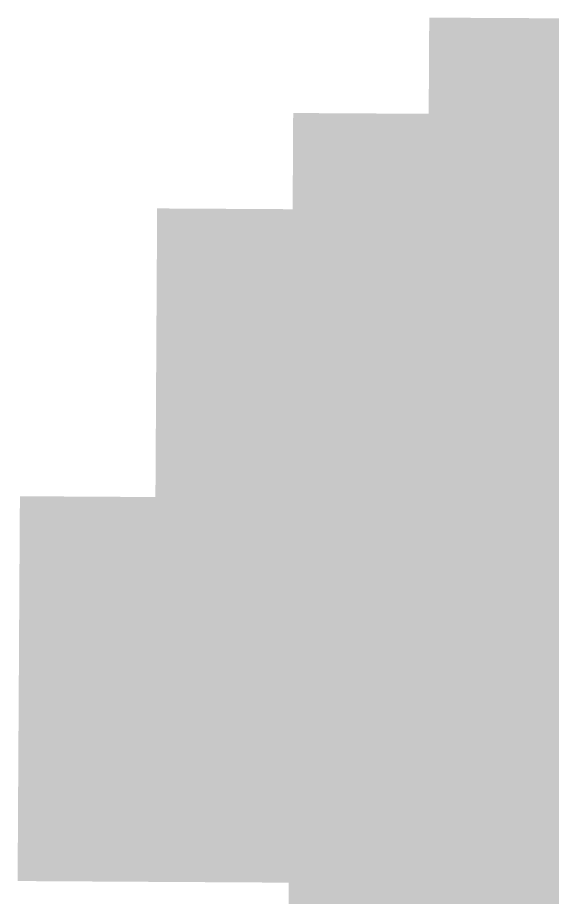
# Model space of a CAD drawing. Header units: inches. Extents: x 267136 to 306747, y 5028981 to 5062930.
# Drawn here: x 267136 to 269066, y 5031033 to 5034209 of the extents above; entities that cross this region are included whole.
import ezdxf

# ---------------------------------------------------------------- set-up
doc = ezdxf.new("R2010")
doc.units = ezdxf.units.IN
doc.header["$MEASUREMENT"] = 0

msp = doc.modelspace()

# ---------------------------------------------------------------- hatches: boundary and pattern name
for points in [[(269108.469, 5033858.863), (269075.873, 5033859.049), (269010.684, 5033859.419), (268945.492, 5033859.79), (268880.303, 5033860.162), (268815.113, 5033860.535), (268749.924, 5033860.908), (268684.732, 5033861.282), (268619.543, 5033861.656), (268619.809, 5033907.961), (268620.342, 5034000.568), (268621.408, 5034185.784), (268621.541, 5034208.936), (268686.727, 5034208.562), (268751.914, 5034208.187), (268817.1, 5034207.813), (268882.285, 5034207.441), (268947.473, 5034207.069), (269012.658, 5034206.698), (269077.846, 5034206.327), (269110.439, 5034206.143), (269110.307, 5034182.99), (269109.781, 5034090.383), (269109.256, 5033997.775), (269108.73, 5033905.167), (269108.469, 5033858.863)], [(268617.545, 5033514.378), (268552.352, 5033514.753), (268487.158, 5033515.129), (268421.965, 5033515.506), (268356.771, 5033515.883), (268291.578, 5033516.261), (268226.385, 5033516.64), (268161.189, 5033517.02), (268128.594, 5033517.209), (268128.729, 5033540.361), (268129.268, 5033632.969), (268129.809, 5033725.576), (268130.348, 5033818.185), (268130.617, 5033864.488), (268163.213, 5033864.298), (268228.402, 5033863.919), (268293.594, 5033863.54), (268358.783, 5033863.162), (268423.973, 5033862.784), (268489.162, 5033862.408), (268554.354, 5033862.032), (268619.543, 5033861.656), (268619.277, 5033815.353), (268618.744, 5033722.745), (268618.211, 5033630.138), (268617.678, 5033537.529), (268617.545, 5033514.378)], [(269106.498, 5033511.584), (269073.9, 5033511.77), (269008.707, 5033512.14), (268943.514, 5033512.512), (268878.32, 5033512.883), (268747.934, 5033513.629), (268682.738, 5033514.003), (268617.545, 5033514.378), (268617.678, 5033537.529), (268618.211, 5033630.138), (268618.744, 5033722.745), (268619.277, 5033815.353), (268619.543, 5033861.656), (268684.732, 5033861.282), (268749.924, 5033860.908), (268815.113, 5033860.535), (268880.303, 5033860.162), (268945.492, 5033859.79), (269010.684, 5033859.419), (269075.873, 5033859.049), (269108.469, 5033858.863), (269108.205, 5033812.56), (269107.68, 5033719.952), (269107.154, 5033627.344), (269106.629, 5033534.736), (269106.498, 5033511.584)], [(268126.568, 5033169.931), (268093.971, 5033170.12), (268028.773, 5033170.501), (267833.182, 5033171.647), (267767.984, 5033172.031), (267702.787, 5033172.415), (267637.59, 5033172.8), (267638.137, 5033265.407), (267638.684, 5033358.015), (267639.23, 5033450.623), (267639.641, 5033520.078), (267704.836, 5033519.693), (267770.029, 5033519.31), (267835.223, 5033518.926), (267900.416, 5033518.543), (267965.609, 5033518.161), (268030.803, 5033517.78), (268095.996, 5033517.399), (268128.594, 5033517.209), (268128.189, 5033447.753), (268127.648, 5033355.146), (268127.109, 5033262.538), (268126.568, 5033169.931)], [(268615.549, 5033167.099), (268550.352, 5033167.475), (268485.154, 5033167.851), (268419.957, 5033168.227), (268354.76, 5033168.604), (268289.562, 5033168.982), (268159.168, 5033169.74), (268126.568, 5033169.931), (268127.109, 5033262.538), (268127.648, 5033355.146), (268128.189, 5033447.753), (268128.594, 5033517.209), (268161.189, 5033517.02), (268226.385, 5033516.64), (268291.578, 5033516.261), (268356.771, 5033515.883), (268421.965, 5033515.506), (268487.158, 5033515.129), (268552.352, 5033514.753), (268617.545, 5033514.378), (268617.146, 5033444.922), (268616.613, 5033352.314), (268616.08, 5033259.707), (268615.549, 5033167.099)], [(269104.527, 5033164.306), (269071.928, 5033164.491), (269006.73, 5033164.861), (268941.533, 5033165.232), (268876.336, 5033165.604), (268811.139, 5033165.978), (268745.943, 5033166.351), (268615.549, 5033167.099), (268616.08, 5033259.707), (268616.613, 5033352.314), (268617.146, 5033444.922), (268617.545, 5033514.378), (268682.738, 5033514.003), (268747.934, 5033513.629), (268878.32, 5033512.883), (268943.514, 5033512.512), (269008.707, 5033512.14), (269073.9, 5033511.77), (269106.498, 5033511.584), (269106.104, 5033442.129), (269105.578, 5033349.521), (269105.053, 5033256.913), (269104.527, 5033164.306)], [(268124.545, 5032822.651), (268091.945, 5032822.842), (267961.543, 5032823.604), (267896.342, 5032823.986), (267831.141, 5032824.369), (267765.941, 5032824.752), (267700.74, 5032825.137), (267635.539, 5032825.521), (267635.949, 5032894.977), (267636.496, 5032987.584), (267637.59, 5033172.8), (267702.787, 5033172.415), (267767.984, 5033172.031), (267833.182, 5033171.647), (268028.773, 5033170.501), (268093.971, 5033170.12), (268126.568, 5033169.931), (268126.029, 5033077.322), (268125.49, 5032984.715), (268124.949, 5032892.107), (268124.545, 5032822.651)], [(268613.551, 5032819.82), (268548.35, 5032820.196), (268483.148, 5032820.572), (268417.949, 5032820.948), (268287.547, 5032821.704), (268157.145, 5032822.462), (268124.545, 5032822.651), (268124.949, 5032892.107), (268125.49, 5032984.715), (268126.029, 5033077.322), (268126.568, 5033169.931), (268159.168, 5033169.74), (268289.562, 5033168.982), (268354.76, 5033168.604), (268419.957, 5033168.227), (268485.154, 5033167.851), (268550.352, 5033167.475), (268615.549, 5033167.099), (268615.016, 5033074.491), (268614.482, 5032981.884), (268613.951, 5032889.276), (268613.551, 5032819.82)], [(269102.557, 5032817.027), (269069.957, 5032817.212), (268939.555, 5032817.954), (268874.354, 5032818.326), (268809.152, 5032818.698), (268743.953, 5032819.072), (268613.551, 5032819.82), (268613.951, 5032889.276), (268614.482, 5032981.884), (268615.016, 5033074.491), (268615.549, 5033167.099), (268745.943, 5033166.351), (268811.139, 5033165.978), (268876.336, 5033165.604), (268941.533, 5033165.232), (269006.73, 5033164.861), (269071.928, 5033164.491), (269104.527, 5033164.306), (269104.002, 5033071.698), (269103.477, 5032979.091), (269102.951, 5032886.482), (269102.557, 5032817.027)], [(268122.521, 5032475.373), (268089.918, 5032475.563), (268024.715, 5032475.944), (267894.305, 5032476.708), (267829.102, 5032477.091), (267763.896, 5032477.474), (267698.691, 5032477.858), (267633.488, 5032478.243), (267633.762, 5032524.547), (267634.309, 5032617.154), (267634.855, 5032709.762), (267635.402, 5032802.369), (267635.539, 5032825.521), (267700.74, 5032825.137), (267765.941, 5032824.752), (267831.141, 5032824.369), (267896.342, 5032823.986), (267961.543, 5032823.604), (268091.945, 5032822.842), (268124.545, 5032822.651), (268124.41, 5032799.5), (268123.869, 5032706.893), (268123.33, 5032614.285), (268122.791, 5032521.678), (268122.521, 5032475.373)], [(268611.553, 5032472.542), (268546.35, 5032472.917), (268481.145, 5032473.294), (268415.939, 5032473.67), (268350.736, 5032474.048), (268285.531, 5032474.426), (268220.328, 5032474.804), (268155.123, 5032475.184), (268122.521, 5032475.373), (268122.791, 5032521.678), (268123.33, 5032614.285), (268123.869, 5032706.893), (268124.41, 5032799.5), (268124.545, 5032822.651), (268157.145, 5032822.462), (268287.547, 5032821.704), (268417.949, 5032820.948), (268483.148, 5032820.572), (268548.35, 5032820.196), (268613.551, 5032819.82), (268613.418, 5032796.669), (268612.352, 5032611.453), (268611.82, 5032518.846), (268611.553, 5032472.542)], [(269100.586, 5032469.749), (269067.984, 5032469.934), (269002.779, 5032470.305), (268937.576, 5032470.676), (268807.166, 5032471.42), (268741.963, 5032471.794), (268611.553, 5032472.542), (268611.82, 5032518.846), (268612.352, 5032611.453), (268613.418, 5032796.669), (268613.551, 5032819.82), (268743.953, 5032819.072), (268809.152, 5032818.698), (268874.354, 5032818.326), (268939.555, 5032817.954), (269069.957, 5032817.212), (269102.557, 5032817.027), (269102.426, 5032793.875), (269101.9, 5032701.268), (269101.375, 5032608.66), (269100.85, 5032516.053), (269100.586, 5032469.749)], [(267631.437, 5032130.965), (267566.229, 5032131.351), (267501.021, 5032131.736), (267435.812, 5032132.123), (267370.605, 5032132.511), (267305.396, 5032132.898), (267240.189, 5032133.287), (267174.98, 5032133.677), (267142.377, 5032133.872), (267142.516, 5032157.023), (267143.07, 5032249.632), (267143.623, 5032342.239), (267144.178, 5032434.847), (267144.455, 5032481.15), (267177.057, 5032480.955), (267242.262, 5032480.565), (267307.465, 5032480.177), (267437.875, 5032479.401), (267503.078, 5032479.015), (267568.283, 5032478.628), (267633.488, 5032478.243), (267633.215, 5032431.939), (267632.668, 5032339.331), (267632.121, 5032246.724), (267631.574, 5032154.116), (267631.437, 5032130.965)], [(268120.496, 5032128.096), (268087.893, 5032128.285), (268022.686, 5032128.666), (267957.477, 5032129.048), (267892.27, 5032129.43), (267827.061, 5032129.812), (267761.854, 5032130.195), (267696.645, 5032130.58), (267631.437, 5032130.965), (267631.574, 5032154.116), (267632.121, 5032246.724), (267632.668, 5032339.331), (267633.215, 5032431.939), (267633.488, 5032478.243), (267698.691, 5032477.858), (267763.896, 5032477.474), (267829.102, 5032477.091), (267894.305, 5032476.708), (268024.715, 5032475.944), (268089.918, 5032475.563), (268122.521, 5032475.373), (268122.25, 5032429.069), (268121.711, 5032336.462), (268121.172, 5032243.854), (268120.631, 5032151.247), (268120.496, 5032128.096)], [(268609.557, 5032125.264), (268544.348, 5032125.64), (268479.141, 5032126.016), (268413.932, 5032126.392), (268348.725, 5032126.77), (268283.516, 5032127.147), (268153.102, 5032127.905), (268120.496, 5032128.096), (268120.631, 5032151.247), (268121.172, 5032243.854), (268121.711, 5032336.462), (268122.25, 5032429.069), (268122.521, 5032475.373), (268155.123, 5032475.184), (268220.328, 5032474.804), (268285.531, 5032474.426), (268350.736, 5032474.048), (268415.939, 5032473.67), (268481.145, 5032473.294), (268546.35, 5032472.917), (268611.553, 5032472.542), (268611.287, 5032426.238), (268610.754, 5032333.631), (268610.223, 5032241.023), (268609.689, 5032148.416), (268609.557, 5032125.264)], [(269098.617, 5032122.471), (269066.012, 5032122.655), (269000.805, 5032123.026), (268935.596, 5032123.397), (268870.389, 5032123.77), (268805.18, 5032124.143), (268739.973, 5032124.516), (268674.764, 5032124.89), (268609.557, 5032125.264), (268609.689, 5032148.416), (268610.223, 5032241.023), (268610.754, 5032333.631), (268611.287, 5032426.238), (268611.553, 5032472.542), (268741.963, 5032471.794), (268807.166, 5032471.42), (268937.576, 5032470.676), (269002.779, 5032470.305), (269067.984, 5032469.934), (269100.586, 5032469.749), (269100.324, 5032423.445), (269099.799, 5032330.838), (269099.273, 5032238.23), (269098.748, 5032145.622), (269098.617, 5032122.471)], [(267629.387, 5031783.687), (267564.174, 5031784.072), (267498.963, 5031784.458), (267433.752, 5031784.845), (267368.539, 5031785.232), (267238.117, 5031786.01), (267172.904, 5031786.399), (267140.299, 5031786.594), (267140.854, 5031879.201), (267141.406, 5031971.809), (267141.961, 5032064.416), (267142.377, 5032133.872), (267174.98, 5032133.677), (267240.189, 5032133.287), (267305.396, 5032132.898), (267370.605, 5032132.511), (267435.812, 5032132.123), (267501.021, 5032131.736), (267566.229, 5032131.351), (267631.437, 5032130.965), (267631.027, 5032061.509), (267630.48, 5031968.901), (267629.934, 5031876.294), (267629.387, 5031783.687)], [(268118.473, 5031780.817), (268085.867, 5031781.008), (268020.654, 5031781.389), (267890.232, 5031782.151), (267825.021, 5031782.534), (267759.809, 5031782.918), (267694.598, 5031783.302), (267629.387, 5031783.687), (267629.934, 5031876.294), (267630.48, 5031968.901), (267631.027, 5032061.509), (267631.437, 5032130.965), (267696.645, 5032130.58), (267761.854, 5032130.195), (267827.061, 5032129.812), (267892.27, 5032129.43), (267957.477, 5032129.048), (268022.686, 5032128.666), (268087.893, 5032128.285), (268120.496, 5032128.096), (268120.092, 5032058.64), (268119.553, 5031966.032), (268119.012, 5031873.425), (268118.473, 5031780.817)], [(268607.559, 5031777.986), (268542.348, 5031778.361), (268477.137, 5031778.737), (268411.924, 5031779.114), (268346.713, 5031779.491), (268281.502, 5031779.869), (268216.289, 5031780.248), (268151.078, 5031780.627), (268118.473, 5031780.817), (268119.012, 5031873.425), (268119.553, 5031966.032), (268120.092, 5032058.64), (268120.496, 5032128.096), (268153.102, 5032127.905), (268283.516, 5032127.147), (268348.725, 5032126.77), (268413.932, 5032126.392), (268479.141, 5032126.016), (268544.348, 5032125.64), (268609.557, 5032125.264), (268609.156, 5032055.809), (268608.625, 5031963.201), (268608.092, 5031870.594), (268607.559, 5031777.986)], [(269096.646, 5031775.192), (269064.041, 5031775.378), (268998.828, 5031775.748), (268933.617, 5031776.119), (268868.406, 5031776.491), (268803.193, 5031776.864), (268737.982, 5031777.237), (268672.771, 5031777.611), (268607.559, 5031777.986), (268608.092, 5031870.594), (268608.625, 5031963.201), (268609.156, 5032055.809), (268609.557, 5032125.264), (268674.764, 5032124.89), (268739.973, 5032124.516), (268805.18, 5032124.143), (268870.389, 5032123.77), (268935.596, 5032123.397), (269000.805, 5032123.026), (269066.012, 5032122.655), (269098.617, 5032122.471), (269098.223, 5032053.015), (269097.697, 5031960.407), (269097.172, 5031867.8), (269096.646, 5031775.192)], [(267627.334, 5031436.409), (267562.119, 5031436.794), (267496.904, 5031437.181), (267431.689, 5031437.567), (267366.475, 5031437.955), (267301.26, 5031438.343), (267236.043, 5031438.731), (267170.828, 5031439.121), (267138.221, 5031439.316), (267138.637, 5031508.771), (267139.191, 5031601.379), (267139.744, 5031693.986), (267140.299, 5031786.594), (267172.904, 5031786.399), (267238.117, 5031786.01), (267368.539, 5031785.232), (267433.752, 5031784.845), (267498.963, 5031784.458), (267564.174, 5031784.072), (267629.387, 5031783.687), (267628.838, 5031691.079), (267628.291, 5031598.472), (267627.744, 5031505.864), (267627.334, 5031436.409)], [(268116.449, 5031433.54), (268083.842, 5031433.729), (268018.627, 5031434.11), (267953.41, 5031434.492), (267888.195, 5031434.874), (267822.98, 5031435.257), (267757.766, 5031435.64), (267692.551, 5031436.024), (267627.334, 5031436.409), (267627.744, 5031505.864), (267628.291, 5031598.472), (267628.838, 5031691.079), (267629.387, 5031783.687), (267694.598, 5031783.302), (267759.809, 5031782.918), (267825.021, 5031782.534), (267890.232, 5031782.151), (268020.654, 5031781.389), (268085.867, 5031781.008), (268118.473, 5031780.817), (268117.934, 5031688.21), (268117.393, 5031595.603), (268116.854, 5031502.995), (268116.449, 5031433.54)], [(268605.562, 5031430.708), (268540.348, 5031431.084), (268409.918, 5031431.836), (268344.701, 5031432.214), (268279.486, 5031432.592), (268214.271, 5031432.971), (268149.057, 5031433.35), (268116.449, 5031433.54), (268116.854, 5031502.995), (268117.393, 5031595.603), (268117.934, 5031688.21), (268118.473, 5031780.817), (268151.078, 5031780.627), (268216.289, 5031780.248), (268281.502, 5031779.869), (268346.713, 5031779.491), (268411.924, 5031779.114), (268477.137, 5031778.737), (268542.348, 5031778.361), (268607.559, 5031777.986), (268607.027, 5031685.379), (268606.494, 5031592.771), (268605.963, 5031500.164), (268605.562, 5031430.708)], [(269094.676, 5031427.915), (269062.068, 5031428.1), (268996.854, 5031428.471), (268931.639, 5031428.842), (268801.209, 5031429.586), (268735.992, 5031429.96), (268605.562, 5031430.708), (268605.963, 5031500.164), (268606.494, 5031592.771), (268607.027, 5031685.379), (268607.559, 5031777.986), (268672.771, 5031777.611), (268737.982, 5031777.237), (268803.193, 5031776.864), (268868.406, 5031776.491), (268933.617, 5031776.119), (268998.828, 5031775.748), (269064.041, 5031775.378), (269096.646, 5031775.192), (269095.596, 5031589.978), (269095.07, 5031497.37), (269094.676, 5031427.915)], [(267625.285, 5031089.131), (267560.066, 5031089.517), (267494.846, 5031089.903), (267364.408, 5031090.677), (267299.189, 5031091.065), (267233.971, 5031091.454), (267168.752, 5031091.844), (267136.143, 5031092.039), (267136.42, 5031138.343), (267136.975, 5031230.95), (267137.529, 5031323.557), (267138.082, 5031416.164), (267138.221, 5031439.316), (267170.828, 5031439.121), (267236.043, 5031438.731), (267301.26, 5031438.343), (267366.475, 5031437.955), (267431.689, 5031437.567), (267496.904, 5031437.181), (267562.119, 5031436.794), (267627.334, 5031436.409), (267627.197, 5031413.257), (267626.65, 5031320.649), (267626.104, 5031228.042), (267625.559, 5031135.435), (267625.285, 5031089.131)], [(268114.426, 5031086.262), (268081.816, 5031086.452), (268016.598, 5031086.833), (267951.379, 5031087.214), (267886.16, 5031087.597), (267820.941, 5031087.979), (267755.723, 5031088.362), (267690.504, 5031088.746), (267625.285, 5031089.131), (267625.559, 5031135.435), (267626.104, 5031228.042), (267626.65, 5031320.649), (267627.197, 5031413.257), (267627.334, 5031436.409), (267692.551, 5031436.024), (267757.766, 5031435.64), (267822.98, 5031435.257), (267888.195, 5031434.874), (267953.41, 5031434.492), (268018.627, 5031434.11), (268083.842, 5031433.729), (268116.449, 5031433.54), (268116.314, 5031410.388), (268115.773, 5031317.78), (268115.234, 5031225.173), (268114.695, 5031132.565), (268114.426, 5031086.262)], [(268603.566, 5031083.431), (268538.348, 5031083.806), (268473.129, 5031084.182), (268342.691, 5031084.936), (268277.473, 5031085.314), (268212.254, 5031085.692), (268147.035, 5031086.072), (268114.426, 5031086.262), (268114.695, 5031132.565), (268115.234, 5031225.173), (268115.773, 5031317.78), (268116.314, 5031410.388), (268116.449, 5031433.54), (268149.057, 5031433.35), (268214.271, 5031432.971), (268279.486, 5031432.592), (268344.701, 5031432.214), (268409.918, 5031431.836), (268540.348, 5031431.084), (268605.562, 5031430.708), (268605.43, 5031407.557), (268604.896, 5031314.949), (268604.365, 5031222.342), (268603.832, 5031129.734), (268603.566, 5031083.431)], [(269092.707, 5031080.638), (269060.098, 5031080.822), (268929.66, 5031081.564), (268864.441, 5031081.937), (268799.223, 5031082.309), (268734.004, 5031082.682), (268668.785, 5031083.056), (268603.566, 5031083.431), (268603.832, 5031129.734), (268604.365, 5031222.342), (268604.896, 5031314.949), (268605.43, 5031407.557), (268605.562, 5031430.708), (268735.992, 5031429.96), (268801.209, 5031429.586), (268931.639, 5031428.842), (268996.854, 5031428.471), (269062.068, 5031428.1), (269094.676, 5031427.915), (269094.545, 5031404.763), (269094.02, 5031312.155), (269093.494, 5031219.548), (269092.969, 5031126.941), (269092.707, 5031080.638)], [(268601.568, 5030736.152), (268536.348, 5030736.529), (268471.125, 5030736.904), (268405.902, 5030737.281), (268340.68, 5030737.658), (268210.234, 5030738.416), (268145.012, 5030738.795), (268112.402, 5030738.984), (268112.537, 5030762.137), (268114.154, 5031039.958), (268114.426, 5031086.262), (268147.035, 5031086.072), (268212.254, 5031085.692), (268277.473, 5031085.314), (268342.691, 5031084.936), (268473.129, 5031084.182), (268538.348, 5031083.806), (268603.566, 5031083.431), (268603.299, 5031037.127), (268602.768, 5030944.52), (268602.234, 5030851.912), (268601.703, 5030759.305), (268601.568, 5030736.152)], [(269090.736, 5030733.359), (269058.125, 5030733.545), (268992.904, 5030733.916), (268927.682, 5030734.287), (268862.459, 5030734.658), (268797.236, 5030735.031), (268732.014, 5030735.404), (268666.791, 5030735.779), (268601.568, 5030736.152), (268601.703, 5030759.305), (268602.234, 5030851.912), (268602.768, 5030944.52), (268603.299, 5031037.127), (268603.566, 5031083.431), (268668.785, 5031083.056), (268734.004, 5031082.682), (268799.223, 5031082.309), (268864.441, 5031081.937), (268929.66, 5031081.564), (269060.098, 5031080.822), (269092.707, 5031080.638), (269092.443, 5031034.334), (269091.918, 5030941.727), (269091.395, 5030849.119), (269090.869, 5030756.512), (269090.736, 5030733.359)]]:
    msp.add_hatch(color=256).paths.add_polyline_path(points, flags=0)

doc.saveas('drawing.dxf')
